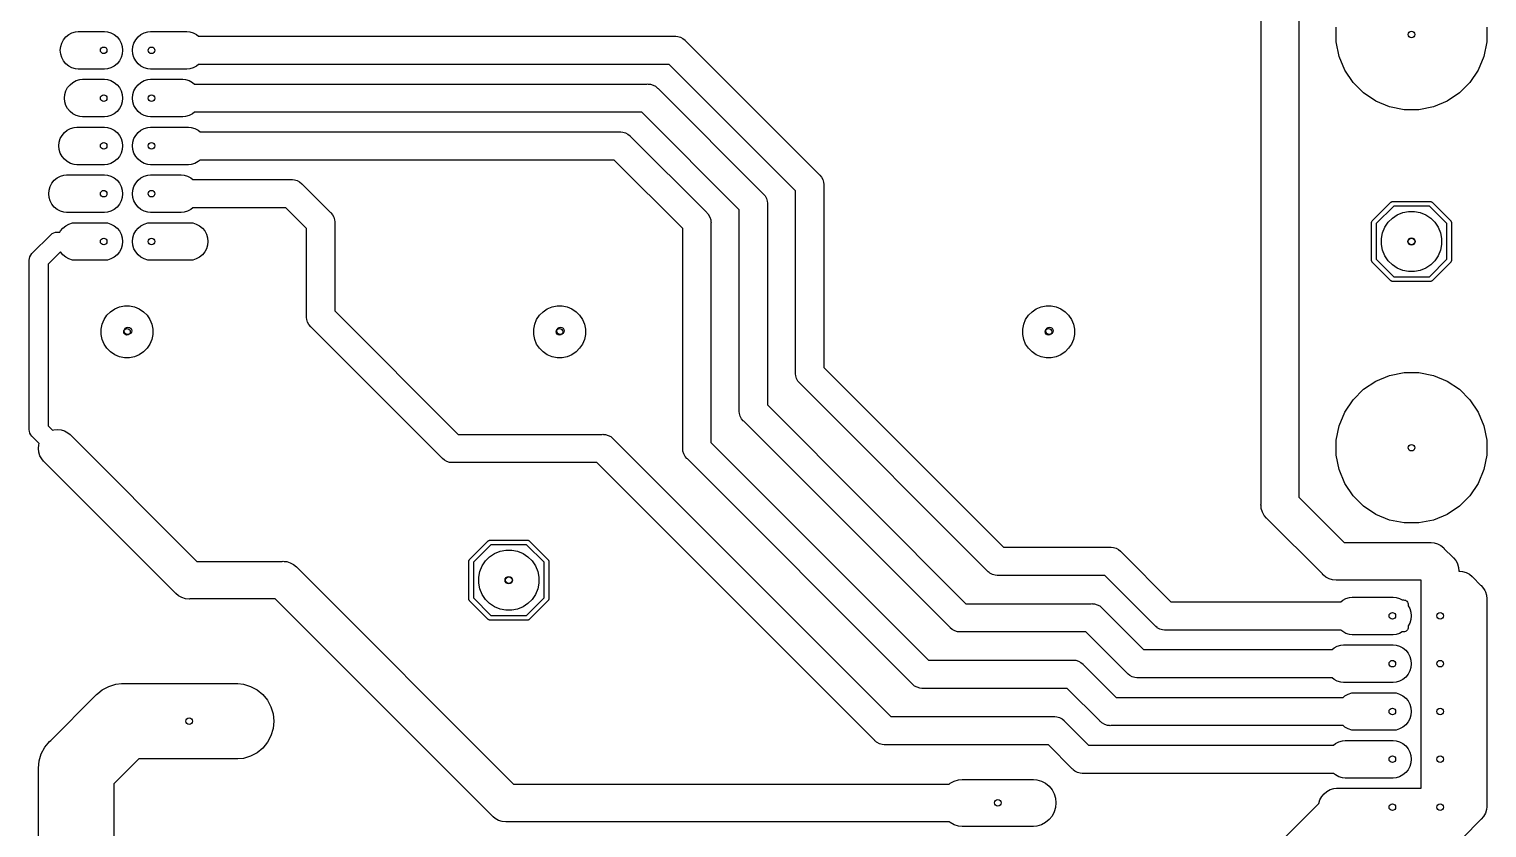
# Model space of a CAD drawing. Extents: x 49 to 127, y -191 to -26.
# Drawn here: x 49.5 to 127, y -149.2 to -106.7 of the extents above; entities that cross this region are included whole.
import ezdxf

# ---------------------------------------------------------------- set-up
doc = ezdxf.new("R2010")
doc.units = 0
doc.layers.add('BLACK', color=7, linetype='CONTINUOUS')

msp = doc.modelspace()

# ---------------------------------------------------------------- linework, layer by layer
at = {"layer": 'BLACK', "linetype": 'CONTINUOUS'}
for p, q in [((115, -131.951), (115, -102.049)), ((117, -102.414), (117, -131.586)), ((51.6017, -107.005), (51.7755, -106.912)), ((51.7755, -106.912), (51.964, -106.854)), ((51.964, -106.854), (52.1109, -106.84)), ((52.1109, -106.84), (53.5091, -106.84)), ((53.5091, -106.84), (53.656, -106.854)), ((53.656, -106.854), (53.8445, -106.912)), ((53.8445, -106.912), (54.0183, -107.005)), ((55.4417, -107.005), (55.6155, -106.912)), ((55.6155, -106.912), (55.804, -106.854)), ((55.804, -106.854), (55.9509, -106.84)), ((55.9509, -106.84), (57.8891, -106.84)), ((57.8891, -106.84), (58.036, -106.854)), ((58.036, -106.854), (58.2245, -106.912)), ((58.2245, -106.912), (58.3983, -107.005)), ((119, -107.394), (119, -106.606)), ((127, -106.606), (127, -107.394)), ((51.1552, -107.84), (51.1745, -107.644)), ((51.1745, -107.644), (51.2317, -107.455)), ((51.2317, -107.455), (51.3245, -107.282)), ((51.3245, -107.282), (51.4495, -107.129)), ((51.4495, -107.129), (51.6017, -107.005)), ((54.0183, -107.005), (54.1705, -107.129)), ((54.1705, -107.129), (54.2955, -107.282)), ((54.2955, -107.282), (54.3883, -107.455)), ((54.3883, -107.455), (54.4455, -107.644)), ((54.4455, -107.644), (54.4648, -107.84)), ((54.9952, -107.84), (55.0145, -107.644)), ((55.0145, -107.644), (55.0717, -107.455)), ((55.0717, -107.455), (55.1645, -107.282)), ((55.1645, -107.282), (55.2895, -107.129)), ((55.2895, -107.129), (55.4417, -107.005)), ((58.3983, -107.005), (58.5024, -107.09)), ((58.5024, -107.09), (83.8032, -107.09)), ((83.8032, -107.09), (83.84, -107.086)), ((83.84, -107.086), (83.8768, -107.09)), ((83.8768, -107.09), (83.8768, -107.09)), ((83.8768, -107.09), (83.987, -107.101)), ((83.987, -107.101), (84.1284, -107.144)), ((84.1284, -107.144), (84.2587, -107.213)), ((84.2587, -107.213), (84.3729, -107.307)), ((84.3729, -107.307), (84.3964, -107.336)), ((84.3964, -107.336), (91.5043, -114.444)), ((119.154, -108.167), (119, -107.394)), ((127, -107.394), (126.846, -108.167)), ((51.1745, -108.036), (51.1552, -107.84)), ((51.2317, -108.225), (51.1745, -108.036)), ((51.3245, -108.398), (51.2317, -108.225)), ((51.4495, -108.551), (51.3245, -108.398)), ((54.2955, -108.398), (54.1705, -108.551)), ((54.3883, -108.225), (54.2955, -108.398)), ((54.4455, -108.036), (54.3883, -108.225)), ((54.4648, -107.84), (54.4455, -108.036)), ((55.0145, -108.036), (54.9952, -107.84)), ((55.0717, -108.225), (55.0145, -108.036)), ((55.1645, -108.398), (55.0717, -108.225)), ((55.2895, -108.551), (55.1645, -108.398)), ((119.455, -108.895), (119.154, -108.167)), ((126.846, -108.167), (126.545, -108.895)), ((51.6017, -108.675), (51.4495, -108.551)), ((51.7755, -108.768), (51.6017, -108.675)), ((51.964, -108.826), (51.7755, -108.768)), ((52.1109, -108.84), (51.964, -108.826)), ((53.5091, -108.84), (52.1109, -108.84)), ((53.656, -108.826), (53.5091, -108.84)), ((53.8445, -108.768), (53.656, -108.826)), ((54.0183, -108.675), (53.8445, -108.768)), ((54.1705, -108.551), (54.0183, -108.675)), ((55.4417, -108.675), (55.2895, -108.551)), ((55.6155, -108.768), (55.4417, -108.675)), ((55.804, -108.826), (55.6155, -108.768)), ((55.9509, -108.84), (55.804, -108.826)), ((57.8891, -108.84), (55.9509, -108.84)), ((58.036, -108.826), (57.8891, -108.84)), ((58.2245, -108.768), (58.036, -108.826)), ((58.3983, -108.675), (58.2245, -108.768)), ((58.5024, -108.59), (58.3983, -108.675)), ((83.5293, -108.59), (58.5024, -108.59)), ((90.25, -115.311), (83.5293, -108.59)), ((119.893, -109.55), (119.455, -108.895)), ((126.545, -108.895), (126.107, -109.55)), ((51.3945, -110.184), (51.4517, -109.995)), ((51.4517, -109.995), (51.5445, -109.822)), ((51.5445, -109.822), (51.6695, -109.669)), ((51.6695, -109.669), (51.8217, -109.545)), ((51.8217, -109.545), (51.9955, -109.452)), ((51.9955, -109.452), (52.184, -109.394)), ((52.184, -109.394), (52.3309, -109.38)), ((52.3309, -109.38), (53.5091, -109.38)), ((53.5091, -109.38), (53.656, -109.394)), ((53.656, -109.394), (53.8445, -109.452)), ((53.8445, -109.452), (54.0183, -109.545)), ((54.0183, -109.545), (54.1705, -109.669)), ((54.1705, -109.669), (54.2955, -109.822)), ((54.2955, -109.822), (54.3883, -109.995)), ((54.3883, -109.995), (54.4455, -110.184)), ((55.0145, -110.184), (55.0717, -109.995)), ((55.0717, -109.995), (55.1645, -109.822)), ((55.1645, -109.822), (55.2895, -109.669)), ((55.2895, -109.669), (55.4417, -109.545)), ((55.4417, -109.545), (55.6155, -109.452)), ((55.6155, -109.452), (55.804, -109.394)), ((55.804, -109.394), (55.9509, -109.38)), ((55.9509, -109.38), (57.6691, -109.38)), ((57.6691, -109.38), (57.816, -109.394)), ((57.816, -109.394), (58.0045, -109.452)), ((58.0045, -109.452), (58.1783, -109.545)), ((58.1783, -109.545), (58.2824, -109.63)), ((58.2824, -109.63), (82.3432, -109.63)), ((82.3432, -109.63), (82.38, -109.626)), ((82.38, -109.626), (82.4168, -109.63)), ((82.4168, -109.63), (82.4168, -109.63)), ((82.4168, -109.63), (82.527, -109.641)), ((82.527, -109.641), (82.6684, -109.684)), ((82.6684, -109.684), (82.7987, -109.753)), ((82.7987, -109.753), (82.9129, -109.847)), ((82.9129, -109.847), (82.9364, -109.876)), ((82.9364, -109.876), (88.5043, -115.444)), ((120.45, -110.107), (119.893, -109.55)), ((126.107, -109.55), (125.55, -110.107)), ((51.3752, -110.38), (51.3945, -110.184)), ((51.3945, -110.576), (51.3752, -110.38)), ((51.4517, -110.765), (51.3945, -110.576)), ((51.5445, -110.938), (51.4517, -110.765)), ((54.3883, -110.765), (54.2955, -110.938)), ((54.4455, -110.576), (54.3883, -110.765)), ((54.4455, -110.184), (54.4648, -110.38)), ((54.4648, -110.38), (54.4455, -110.576)), ((54.9952, -110.38), (55.0145, -110.184)), ((55.0145, -110.576), (54.9952, -110.38)), ((55.0717, -110.765), (55.0145, -110.576)), ((55.1645, -110.938), (55.0717, -110.765)), ((121.105, -110.545), (120.45, -110.107)), ((121.833, -110.846), (121.105, -110.545)), ((124.895, -110.545), (124.167, -110.846)), ((125.55, -110.107), (124.895, -110.545)), ((51.6695, -111.091), (51.5445, -110.938)), ((51.8217, -111.215), (51.6695, -111.091)), ((51.9955, -111.308), (51.8217, -111.215)), ((52.184, -111.366), (51.9955, -111.308)), ((52.3309, -111.38), (52.184, -111.366)), ((53.5091, -111.38), (52.3309, -111.38)), ((53.656, -111.366), (53.5091, -111.38)), ((53.8445, -111.308), (53.656, -111.366)), ((54.0183, -111.215), (53.8445, -111.308)), ((54.1705, -111.091), (54.0183, -111.215)), ((54.2955, -110.938), (54.1705, -111.091)), ((55.2895, -111.091), (55.1645, -110.938)), ((55.4417, -111.215), (55.2895, -111.091)), ((55.6155, -111.308), (55.4417, -111.215)), ((55.804, -111.366), (55.6155, -111.308)), ((55.9509, -111.38), (55.804, -111.366)), ((57.6691, -111.38), (55.9509, -111.38)), ((57.816, -111.366), (57.6691, -111.38)), ((58.0045, -111.308), (57.816, -111.366)), ((58.1783, -111.215), (58.0045, -111.308)), ((58.2824, -111.13), (58.1783, -111.215)), ((82.0693, -111.13), (58.2824, -111.13)), ((87.25, -116.311), (82.0693, -111.13)), ((122.606, -111), (121.833, -110.846)), ((123.394, -111), (122.606, -111)), ((124.167, -110.846), (123.394, -111)), ((51.1517, -112.535), (51.2445, -112.362)), ((51.2445, -112.362), (51.3695, -112.209)), ((51.3695, -112.209), (51.5217, -112.085)), ((51.5217, -112.085), (51.6955, -111.992)), ((51.6955, -111.992), (51.884, -111.934)), ((51.884, -111.934), (52.0309, -111.92)), ((52.0309, -111.92), (53.5091, -111.92)), ((53.5091, -111.92), (53.656, -111.934)), ((53.656, -111.934), (53.8445, -111.992)), ((53.8445, -111.992), (54.0183, -112.085)), ((54.0183, -112.085), (54.1705, -112.209)), ((54.1705, -112.209), (54.2955, -112.362)), ((54.2955, -112.362), (54.3883, -112.535)), ((55.0717, -112.535), (55.1645, -112.362)), ((55.1645, -112.362), (55.2895, -112.209)), ((55.2895, -112.209), (55.4417, -112.085)), ((55.4417, -112.085), (55.6155, -111.992)), ((55.6155, -111.992), (55.804, -111.934)), ((55.804, -111.934), (55.9509, -111.92)), ((55.9509, -111.92), (57.9691, -111.92)), ((57.9691, -111.92), (58.116, -111.934)), ((58.116, -111.934), (58.3045, -111.992)), ((58.3045, -111.992), (58.4783, -112.085)), ((58.4783, -112.085), (58.5824, -112.17)), ((58.5824, -112.17), (80.8832, -112.17)), ((80.8832, -112.17), (80.92, -112.166)), ((80.92, -112.166), (80.9568, -112.17)), ((80.9568, -112.17), (80.9568, -112.17)), ((80.9568, -112.17), (81.067, -112.181)), ((81.067, -112.181), (81.2084, -112.224)), ((81.2084, -112.224), (81.3387, -112.293)), ((81.3387, -112.293), (81.4529, -112.387)), ((51.0752, -112.92), (51.0945, -112.724)), ((51.0945, -113.116), (51.0752, -112.92)), ((51.0945, -112.724), (51.1517, -112.535)), ((51.1517, -113.305), (51.0945, -113.116)), ((54.3883, -112.535), (54.4455, -112.724)), ((54.4455, -113.116), (54.3883, -113.305)), ((54.4455, -112.724), (54.4648, -112.92)), ((54.4648, -112.92), (54.4455, -113.116)), ((54.9952, -112.92), (55.0145, -112.724)), ((55.0145, -113.116), (54.9952, -112.92)), ((55.0145, -112.724), (55.0717, -112.535)), ((55.0717, -113.305), (55.0145, -113.116)), ((81.4529, -112.387), (81.4764, -112.416)), ((81.4764, -112.416), (85.5043, -116.444)), ((51.2445, -113.478), (51.1517, -113.305)), ((51.3695, -113.631), (51.2445, -113.478)), ((51.5217, -113.755), (51.3695, -113.631)), ((51.6955, -113.848), (51.5217, -113.755)), ((51.884, -113.906), (51.6955, -113.848)), ((52.0309, -113.92), (51.884, -113.906)), ((53.5091, -113.92), (52.0309, -113.92)), ((53.656, -113.906), (53.5091, -113.92)), ((53.8445, -113.848), (53.656, -113.906)), ((54.0183, -113.755), (53.8445, -113.848)), ((54.1705, -113.631), (54.0183, -113.755)), ((54.2955, -113.478), (54.1705, -113.631)), ((54.3883, -113.305), (54.2955, -113.478)), ((55.1645, -113.478), (55.0717, -113.305)), ((55.2895, -113.631), (55.1645, -113.478)), ((55.4417, -113.755), (55.2895, -113.631)), ((55.6155, -113.848), (55.4417, -113.755)), ((55.804, -113.906), (55.6155, -113.848)), ((55.9509, -113.92), (55.804, -113.906)), ((57.9691, -113.92), (55.9509, -113.92)), ((58.116, -113.906), (57.9691, -113.92)), ((58.3045, -113.848), (58.116, -113.906)), ((58.4783, -113.755), (58.3045, -113.848)), ((58.5824, -113.67), (58.4783, -113.755)), ((80.6093, -113.67), (58.5824, -113.67)), ((84.25, -117.311), (80.6093, -113.67)), ((50.8295, -114.749), (50.9817, -114.625)), ((50.9817, -114.625), (51.1555, -114.532)), ((51.1555, -114.532), (51.344, -114.474)), ((51.344, -114.474), (51.4909, -114.46)), ((51.4909, -114.46), (53.5091, -114.46)), ((53.5091, -114.46), (53.656, -114.474)), ((53.656, -114.474), (53.8445, -114.532)), ((53.8445, -114.532), (54.0183, -114.625)), ((54.0183, -114.625), (54.1705, -114.749)), ((55.2895, -114.749), (55.4417, -114.625)), ((55.4417, -114.625), (55.6155, -114.532)), ((55.6155, -114.532), (55.804, -114.474)), ((55.804, -114.474), (55.9509, -114.46)), ((55.9509, -114.46), (57.5891, -114.46)), ((57.5891, -114.46), (57.736, -114.474)), ((57.736, -114.474), (57.9245, -114.532)), ((57.9245, -114.532), (58.0983, -114.625)), ((58.0983, -114.625), (58.2024, -114.71)), ((58.2024, -114.71), (63.4232, -114.71)), ((63.4232, -114.71), (63.46, -114.706)), ((63.46, -114.706), (63.4968, -114.71)), ((63.4968, -114.71), (63.4968, -114.71)), ((63.4968, -114.71), (63.607, -114.721)), ((91.5043, -114.444), (91.5329, -114.467)), ((91.5329, -114.467), (91.6266, -114.581)), ((91.6266, -114.581), (91.6963, -114.712)), ((50.5352, -115.46), (50.5545, -115.264)), ((50.5545, -115.656), (50.5352, -115.46)), ((50.5545, -115.264), (50.6117, -115.075)), ((50.6117, -115.075), (50.7045, -114.902)), ((50.7045, -114.902), (50.8295, -114.749)), ((54.1705, -114.749), (54.2955, -114.902)), ((54.2955, -114.902), (54.3883, -115.075)), ((54.3883, -115.075), (54.4455, -115.264)), ((54.4455, -115.264), (54.4648, -115.46)), ((54.4648, -115.46), (54.4455, -115.656)), ((54.9952, -115.46), (55.0145, -115.264)), ((55.0145, -115.656), (54.9952, -115.46)), ((55.0145, -115.264), (55.0717, -115.075)), ((55.0717, -115.075), (55.1645, -114.902)), ((55.1645, -114.902), (55.2895, -114.749)), ((63.607, -114.721), (63.7484, -114.764)), ((63.7484, -114.764), (63.8787, -114.833)), ((63.8787, -114.833), (63.9929, -114.927)), ((63.9929, -114.927), (64.0164, -114.956)), ((64.0164, -114.956), (65.5043, -116.444)), ((88.5043, -115.444), (88.5329, -115.467)), ((88.5329, -115.467), (88.6266, -115.581)), ((90.25, -124.963), (90.25, -115.311)), ((91.6963, -114.712), (91.7391, -114.853)), ((91.7391, -114.853), (91.75, -114.963)), ((91.75, -114.963), (91.75, -114.963)), ((91.75, -114.963), (91.7536, -115)), ((91.7536, -115), (91.75, -115.037)), ((91.75, -115.037), (91.75, -124.689)), ((50.6117, -115.845), (50.5545, -115.656)), ((50.7045, -116.018), (50.6117, -115.845)), ((50.8295, -116.171), (50.7045, -116.018)), ((50.9817, -116.295), (50.8295, -116.171)), ((54.1705, -116.171), (54.0183, -116.295)), ((54.2955, -116.018), (54.1705, -116.171)), ((54.3883, -115.845), (54.2955, -116.018)), ((54.4455, -115.656), (54.3883, -115.845)), ((55.0717, -115.845), (55.0145, -115.656)), ((55.1645, -116.018), (55.0717, -115.845)), ((55.2895, -116.171), (55.1645, -116.018)), ((55.4417, -116.295), (55.2895, -116.171)), ((58.2024, -116.21), (58.0983, -116.295)), ((63.1493, -116.21), (58.2024, -116.21)), ((64.25, -117.311), (63.1493, -116.21)), ((88.6266, -115.581), (88.6963, -115.712)), ((88.6963, -115.712), (88.7391, -115.853)), ((88.7391, -115.853), (88.75, -115.963)), ((88.75, -115.963), (88.75, -115.963)), ((88.75, -115.963), (88.7536, -116)), ((88.7536, -116), (88.75, -116.037)), ((88.75, -116.037), (88.75, -126.689)), ((120.916, -116.907), (121.907, -115.916)), ((122.052, -116.125), (121.125, -117.052)), ((121.907, -115.916), (121.911, -115.911)), ((121.911, -115.911), (121.916, -115.907)), ((121.916, -115.907), (121.93, -115.896)), ((121.916, -115.907), (121.916, -115.907)), ((121.93, -115.896), (121.952, -115.884)), ((121.952, -115.884), (121.975, -115.877)), ((121.975, -115.877), (121.994, -115.875)), ((121.994, -115.875), (122, -115.874)), ((121.994, -115.875), (121.994, -115.875)), ((122, -115.874), (122.006, -115.875)), ((122.006, -115.875), (123.994, -115.875)), ((123.948, -116.125), (122.052, -116.125)), ((124.875, -117.052), (123.948, -116.125)), ((123.994, -115.875), (124, -115.874)), ((124, -115.874), (124.006, -115.875)), ((124.006, -115.875), (124.006, -115.875)), ((124.006, -115.875), (124.025, -115.877)), ((124.025, -115.877), (124.048, -115.884)), ((124.048, -115.884), (124.07, -115.896)), ((124.07, -115.896), (124.089, -115.911)), ((124.089, -115.911), (124.093, -115.916)), ((124.093, -115.916), (125.084, -116.907)), ((51.1555, -116.388), (50.9817, -116.295)), ((51.344, -116.446), (51.1555, -116.388)), ((51.4909, -116.46), (51.344, -116.446)), ((53.5091, -116.46), (51.4909, -116.46)), ((51.6155, -117.072), (51.804, -117.014)), ((51.804, -117.014), (51.9509, -117)), ((51.9509, -117), (53.5091, -117)), ((53.656, -116.446), (53.5091, -116.46)), ((53.5091, -117), (53.656, -117.014)), ((53.8445, -116.388), (53.656, -116.446)), ((53.656, -117.014), (53.8445, -117.072)), ((54.0183, -116.295), (53.8445, -116.388)), ((55.6155, -116.388), (55.4417, -116.295)), ((55.804, -116.446), (55.6155, -116.388)), ((55.6155, -117.072), (55.804, -117.014)), ((55.9509, -116.46), (55.804, -116.446)), ((55.804, -117.014), (55.9509, -117)), ((57.5891, -116.46), (55.9509, -116.46)), ((55.9509, -117), (58.0491, -117)), ((57.736, -116.446), (57.5891, -116.46)), ((57.9245, -116.388), (57.736, -116.446)), ((58.0983, -116.295), (57.9245, -116.388)), ((58.0491, -117), (58.196, -117.014)), ((58.196, -117.014), (58.3845, -117.072)), ((65.5043, -116.444), (65.5329, -116.467)), ((65.5329, -116.467), (65.5564, -116.496)), ((65.5564, -116.496), (65.5564, -116.496)), ((65.5564, -116.496), (65.6266, -116.581)), ((65.6266, -116.581), (65.6266, -116.581)), ((65.6266, -116.581), (65.6963, -116.712)), ((65.6963, -116.712), (65.7391, -116.853)), ((65.7391, -116.853), (65.75, -116.963)), ((65.75, -116.963), (65.75, -116.963)), ((65.75, -116.963), (65.7536, -117)), ((65.7536, -117), (65.75, -117.037)), ((85.5043, -116.444), (85.5329, -116.467)), ((85.5329, -116.467), (85.5564, -116.496)), ((85.5564, -116.496), (85.5564, -116.496)), ((85.5564, -116.496), (85.6173, -116.57)), ((85.6173, -116.57), (85.6266, -116.581)), ((85.6266, -116.581), (85.6963, -116.712)), ((85.6963, -116.712), (85.7391, -116.853)), ((85.7391, -116.853), (85.75, -116.963)), ((85.75, -116.963), (85.75, -116.963)), ((85.75, -116.963), (85.7536, -117)), ((85.7536, -117), (85.75, -117.037)), ((87.25, -126.963), (87.25, -116.311)), ((120.874, -117), (120.875, -116.994)), ((120.875, -117.006), (120.874, -117)), ((120.875, -116.994), (120.877, -116.975)), ((120.875, -116.994), (120.875, -116.994)), ((120.875, -118.994), (120.875, -117.006)), ((120.877, -116.975), (120.884, -116.952)), ((120.884, -116.952), (120.896, -116.93)), ((120.896, -116.93), (120.911, -116.911)), ((120.911, -116.911), (120.916, -116.907)), ((121.582, -117.242), (121.757, -116.98)), ((121.757, -116.98), (121.98, -116.757)), ((121.98, -116.757), (122.242, -116.582)), ((122.242, -116.582), (122.533, -116.461)), ((122.533, -116.461), (122.842, -116.4)), ((122.842, -116.4), (123.158, -116.4)), ((123.158, -116.4), (123.467, -116.461)), ((123.467, -116.461), (123.758, -116.582)), ((123.758, -116.582), (124.02, -116.757)), ((124.02, -116.757), (124.243, -116.98)), ((124.243, -116.98), (124.418, -117.242)), ((125.084, -116.907), (125.089, -116.911)), ((125.089, -116.911), (125.093, -116.916)), ((125.093, -116.916), (125.093, -116.916)), ((125.093, -116.916), (125.104, -116.93)), ((125.104, -116.93), (125.116, -116.952)), ((125.116, -116.952), (125.123, -116.975)), ((125.123, -116.975), (125.125, -116.994)), ((125.125, -116.994), (125.125, -116.994)), ((125.125, -116.994), (125.126, -117)), ((125.126, -117), (125.125, -117.006)), ((125.125, -117.006), (125.125, -118.994)), ((49.6638, -118.629), (50.6291, -117.664)), ((50.6291, -117.664), (50.6447, -117.645)), ((50.6447, -117.645), (50.7209, -117.582)), ((50.7209, -117.582), (50.8077, -117.536)), ((50.8077, -117.536), (50.902, -117.507)), ((50.902, -117.507), (50.9754, -117.5)), ((50.9754, -117.5), (51, -117.498)), ((51, -117.498), (51.0246, -117.5)), ((51.0246, -117.5), (51.1334, -117.5)), ((51.1334, -117.5), (51.1645, -117.442)), ((51.1645, -117.442), (51.2895, -117.289)), ((51.2895, -117.289), (51.4417, -117.165)), ((51.4417, -117.165), (51.6155, -117.072)), ((53.8445, -117.072), (54.0183, -117.165)), ((54.0183, -117.165), (54.1705, -117.289)), ((54.1705, -117.289), (54.2955, -117.442)), ((54.2955, -117.442), (54.3883, -117.615)), ((54.3883, -117.615), (54.4455, -117.804)), ((54.4455, -117.804), (54.4648, -118)), ((54.9952, -118), (55.0145, -117.804)), ((55.0145, -117.804), (55.0717, -117.615)), ((55.0717, -117.615), (55.1645, -117.442)), ((55.1645, -117.442), (55.2895, -117.289)), ((55.2895, -117.289), (55.4417, -117.165)), ((55.4417, -117.165), (55.6155, -117.072)), ((58.3845, -117.072), (58.5583, -117.165)), ((58.5583, -117.165), (58.7105, -117.289)), ((58.7105, -117.289), (58.8355, -117.442)), ((58.8355, -117.442), (58.9283, -117.615)), ((58.9283, -117.615), (58.9855, -117.804)), ((58.9855, -117.804), (59.0048, -118)), ((64.25, -121.963), (64.25, -117.311)), ((65.75, -117.037), (65.75, -121.689)), ((84.25, -128.963), (84.25, -117.311)), ((85.75, -117.037), (85.75, -128.689)), ((121.125, -117.052), (121.125, -118.948)), ((121.4, -117.842), (121.461, -117.533)), ((121.461, -117.533), (121.582, -117.242)), ((124.418, -117.242), (124.539, -117.533)), ((124.539, -117.533), (124.6, -117.842)), ((124.875, -118.948), (124.875, -117.052)), ((51.1591, -118.548), (50.5, -119.207)), ((51.1645, -118.558), (51.1591, -118.548)), ((51.2895, -118.711), (51.1645, -118.558)), ((54.2955, -118.558), (54.1705, -118.711)), ((54.3883, -118.385), (54.2955, -118.558)), ((54.4455, -118.196), (54.3883, -118.385)), ((54.4648, -118), (54.4455, -118.196)), ((55.0145, -118.196), (54.9952, -118)), ((55.0717, -118.385), (55.0145, -118.196)), ((55.1645, -118.558), (55.0717, -118.385)), ((55.2895, -118.711), (55.1645, -118.558)), ((58.8355, -118.558), (58.7105, -118.711)), ((58.9283, -118.385), (58.8355, -118.558)), ((58.9855, -118.196), (58.9283, -118.385)), ((59.0048, -118), (58.9855, -118.196)), ((121.4, -118.158), (121.4, -117.842)), ((121.461, -118.467), (121.4, -118.158)), ((121.582, -118.758), (121.461, -118.467)), ((124.539, -118.467), (124.418, -118.758)), ((124.6, -118.158), (124.539, -118.467)), ((124.6, -117.842), (124.6, -118.158)), ((49.4976, -119), (49.5072, -118.902)), ((49.5, -119.025), (49.4976, -119)), ((49.5, -127.975), (49.5, -119.025)), ((49.5072, -118.902), (49.5329, -118.817)), ((49.5329, -118.817), (49.5358, -118.808)), ((49.5358, -118.808), (49.5823, -118.721)), ((49.5823, -118.721), (49.6447, -118.645)), ((49.6447, -118.645), (49.6638, -118.629)), ((50.5, -119.207), (50.5, -127.793)), ((51.4417, -118.835), (51.2895, -118.711)), ((51.6155, -118.928), (51.4417, -118.835)), ((51.804, -118.986), (51.6155, -118.928)), ((51.9509, -119), (51.804, -118.986)), ((53.5091, -119), (51.9509, -119)), ((53.656, -118.986), (53.5091, -119)), ((53.8445, -118.928), (53.656, -118.986)), ((54.0183, -118.835), (53.8445, -118.928)), ((54.1705, -118.711), (54.0183, -118.835)), ((55.4417, -118.835), (55.2895, -118.711)), ((55.6155, -118.928), (55.4417, -118.835)), ((55.804, -118.986), (55.6155, -118.928)), ((55.9509, -119), (55.804, -118.986)), ((58.0491, -119), (55.9509, -119)), ((58.196, -118.986), (58.0491, -119)), ((58.3845, -118.928), (58.196, -118.986)), ((58.5583, -118.835), (58.3845, -118.928)), ((58.7105, -118.711), (58.5583, -118.835)), ((120.874, -119), (120.875, -118.994)), ((120.877, -119.025), (120.874, -119)), ((120.884, -119.048), (120.877, -119.025)), ((120.896, -119.07), (120.884, -119.048)), ((120.907, -119.084), (120.896, -119.07)), ((120.911, -119.089), (120.907, -119.084)), ((120.916, -119.093), (120.911, -119.089)), ((121.907, -120.084), (120.916, -119.093)), ((121.125, -118.948), (122.052, -119.875)), ((121.757, -119.02), (121.582, -118.758)), ((121.98, -119.243), (121.757, -119.02)), ((122.242, -119.418), (121.98, -119.243)), ((124.02, -119.243), (123.758, -119.418)), ((123.948, -119.875), (124.875, -118.948)), ((124.243, -119.02), (124.02, -119.243)), ((125.084, -119.093), (124.093, -120.084)), ((124.418, -118.758), (124.243, -119.02)), ((125.089, -119.089), (125.084, -119.093)), ((125.093, -119.084), (125.089, -119.089)), ((125.104, -119.07), (125.093, -119.084)), ((125.093, -119.084), (125.093, -119.084)), ((125.116, -119.048), (125.104, -119.07)), ((125.123, -119.025), (125.116, -119.048)), ((125.125, -119.006), (125.123, -119.025)), ((125.125, -118.994), (125.126, -119)), ((125.126, -119), (125.125, -119.006)), ((125.125, -119.006), (125.125, -119.006)), ((121.911, -120.089), (121.907, -120.084)), ((121.916, -120.093), (121.911, -120.089)), ((121.93, -120.104), (121.916, -120.093)), ((121.916, -120.093), (121.916, -120.093)), ((121.952, -120.116), (121.93, -120.104)), ((121.975, -120.123), (121.952, -120.116)), ((121.994, -120.125), (121.975, -120.123)), ((122, -120.126), (121.994, -120.125)), ((121.994, -120.125), (121.994, -120.125)), ((122.006, -120.125), (122, -120.126)), ((123.994, -120.125), (122.006, -120.125)), ((122.052, -119.875), (123.948, -119.875)), ((122.533, -119.539), (122.242, -119.418)), ((122.842, -119.6), (122.533, -119.539)), ((123.158, -119.6), (122.842, -119.6)), ((123.467, -119.539), (123.158, -119.6)), ((123.758, -119.418), (123.467, -119.539)), ((124, -120.126), (123.994, -120.125)), ((124.006, -120.125), (124, -120.126)), ((124.025, -120.123), (124.006, -120.125)), ((124.006, -120.125), (124.006, -120.125)), ((124.048, -120.116), (124.025, -120.123)), ((124.07, -120.104), (124.048, -120.116)), ((124.089, -120.089), (124.07, -120.104)), ((124.093, -120.084), (124.089, -120.089)), ((53.8235, -121.732), (54.0487, -121.581)), ((54.0487, -121.581), (54.2989, -121.478)), ((54.2989, -121.478), (54.5646, -121.425)), ((54.5646, -121.425), (54.8354, -121.425)), ((54.8354, -121.425), (55.1011, -121.478)), ((55.1011, -121.478), (55.3513, -121.581)), ((55.3513, -121.581), (55.5765, -121.732)), ((76.8235, -121.732), (77.0487, -121.581)), ((77.0487, -121.581), (77.2989, -121.478)), ((77.2989, -121.478), (77.5646, -121.425)), ((77.5646, -121.425), (77.8354, -121.425)), ((77.8354, -121.425), (78.1011, -121.478)), ((78.1011, -121.478), (78.3513, -121.581)), ((78.3513, -121.581), (78.5765, -121.732)), ((102.823, -121.732), (103.049, -121.581)), ((103.049, -121.581), (103.299, -121.478)), ((103.299, -121.478), (103.565, -121.425)), ((103.565, -121.425), (103.835, -121.425)), ((103.835, -121.425), (104.101, -121.478)), ((104.101, -121.478), (104.351, -121.581)), ((104.351, -121.581), (104.577, -121.732)), ((53.325, -122.665), (53.3778, -122.399)), ((53.3778, -122.399), (53.4815, -122.149)), ((53.4815, -122.149), (53.632, -121.923)), ((53.632, -121.923), (53.8235, -121.732)), ((55.5765, -121.732), (55.768, -121.923)), ((55.768, -121.923), (55.9185, -122.149)), ((55.9185, -122.149), (56.0222, -122.399)), ((56.0222, -122.399), (56.075, -122.665)), ((64.2464, -122), (64.25, -121.963)), ((64.25, -122.037), (64.2464, -122)), ((64.2609, -122.147), (64.25, -122.037)), ((64.25, -122.037), (64.25, -122.037)), ((64.3037, -122.288), (64.2609, -122.147)), ((64.3734, -122.419), (64.3037, -122.288)), ((64.4671, -122.533), (64.3734, -122.419)), ((65.75, -121.689), (72.3107, -128.25)), ((76.325, -122.665), (76.3778, -122.399)), ((76.3778, -122.399), (76.4815, -122.149)), ((76.4815, -122.149), (76.632, -121.923)), ((76.632, -121.923), (76.8235, -121.732)), ((78.5765, -121.732), (78.768, -121.923)), ((78.768, -121.923), (78.9185, -122.149)), ((78.9185, -122.149), (79.0222, -122.399)), ((79.0222, -122.399), (79.075, -122.665)), ((102.325, -122.665), (102.378, -122.399)), ((102.378, -122.399), (102.481, -122.149)), ((102.481, -122.149), (102.632, -121.923)), ((102.632, -121.923), (102.823, -121.732)), ((104.577, -121.732), (104.768, -121.923)), ((104.768, -121.923), (104.919, -122.149)), ((104.919, -122.149), (105.022, -122.399)), ((105.022, -122.399), (105.075, -122.665)), ((53.325, -122.935), (53.325, -122.665)), ((53.3778, -123.201), (53.325, -122.935)), ((53.4815, -123.451), (53.3778, -123.201)), ((56.0222, -123.201), (55.9185, -123.451)), ((56.075, -122.935), (56.0222, -123.201)), ((56.075, -122.665), (56.075, -122.935)), ((64.4957, -122.556), (64.4671, -122.533)), ((71.4436, -129.504), (64.4957, -122.556)), ((76.325, -122.935), (76.325, -122.665)), ((76.3778, -123.201), (76.325, -122.935)), ((76.4815, -123.451), (76.3778, -123.201)), ((79.0222, -123.201), (78.9185, -123.451)), ((79.075, -122.935), (79.0222, -123.201)), ((79.075, -122.665), (79.075, -122.935)), ((102.325, -122.935), (102.325, -122.665)), ((102.378, -123.201), (102.325, -122.935)), ((102.481, -123.451), (102.378, -123.201)), ((105.022, -123.201), (104.919, -123.451)), ((105.075, -122.935), (105.022, -123.201)), ((105.075, -122.665), (105.075, -122.935)), ((53.632, -123.677), (53.4815, -123.451)), ((53.8235, -123.868), (53.632, -123.677)), ((54.0487, -124.019), (53.8235, -123.868)), ((55.5765, -123.868), (55.3513, -124.019)), ((55.768, -123.677), (55.5765, -123.868)), ((55.9185, -123.451), (55.768, -123.677)), ((76.632, -123.677), (76.4815, -123.451)), ((76.8235, -123.868), (76.632, -123.677)), ((77.0487, -124.019), (76.8235, -123.868)), ((78.5765, -123.868), (78.3513, -124.019)), ((78.768, -123.677), (78.5765, -123.868)), ((78.9185, -123.451), (78.768, -123.677)), ((102.632, -123.677), (102.481, -123.451)), ((102.823, -123.868), (102.632, -123.677)), ((103.049, -124.019), (102.823, -123.868)), ((104.577, -123.868), (104.351, -124.019)), ((104.768, -123.677), (104.577, -123.868)), ((104.919, -123.451), (104.768, -123.677)), ((54.2989, -124.122), (54.0487, -124.019)), ((54.5646, -124.175), (54.2989, -124.122)), ((54.8354, -124.175), (54.5646, -124.175)), ((55.1011, -124.122), (54.8354, -124.175)), ((55.3513, -124.019), (55.1011, -124.122)), ((77.2989, -124.122), (77.0487, -124.019)), ((77.5646, -124.175), (77.2989, -124.122)), ((77.8354, -124.175), (77.5646, -124.175)), ((78.1011, -124.122), (77.8354, -124.175)), ((78.3513, -124.019), (78.1011, -124.122)), ((91.75, -124.689), (101.311, -134.25)), ((103.299, -124.122), (103.049, -124.019)), ((103.565, -124.175), (103.299, -124.122)), ((103.835, -124.175), (103.565, -124.175)), ((104.101, -124.122), (103.835, -124.175)), ((104.351, -124.019), (104.101, -124.122)), ((90.2464, -125), (90.25, -124.963)), ((90.25, -125.037), (90.2464, -125)), ((90.2609, -125.147), (90.25, -125.037)), ((90.25, -125.037), (90.25, -125.037)), ((90.3037, -125.288), (90.2609, -125.147)), ((90.3734, -125.419), (90.3037, -125.288)), ((90.4671, -125.533), (90.3734, -125.419)), ((90.4957, -125.556), (90.4671, -125.533)), ((100.444, -135.504), (90.4957, -125.556)), ((120.45, -125.853), (121.105, -125.415)), ((121.105, -125.415), (121.833, -125.114)), ((121.833, -125.114), (122.606, -124.96)), ((122.606, -124.96), (123.394, -124.96)), ((123.394, -124.96), (124.167, -125.114)), ((124.167, -125.114), (124.895, -125.415)), ((124.895, -125.415), (125.55, -125.853)), ((119.893, -126.41), (120.45, -125.853)), ((125.55, -125.853), (126.107, -126.41)), ((87.2464, -127), (87.25, -126.963)), ((87.25, -127.037), (87.2464, -127)), ((87.2609, -127.147), (87.25, -127.037)), ((87.25, -127.037), (87.25, -127.037)), ((88.75, -126.689), (99.3107, -137.25)), ((119.154, -127.793), (119.455, -127.065)), ((119.455, -127.065), (119.893, -126.41)), ((126.107, -126.41), (126.545, -127.065)), ((126.545, -127.065), (126.846, -127.793)), ((50.5, -127.793), (50.7408, -128.034)), ((87.3037, -127.288), (87.2609, -127.147)), ((87.3734, -127.419), (87.3037, -127.288)), ((87.4671, -127.533), (87.3734, -127.419)), ((87.4957, -127.556), (87.4671, -127.533)), ((98.4436, -138.504), (87.4957, -127.556)), ((119, -128.566), (119.154, -127.793)), ((126.846, -127.793), (127, -128.566)), ((49.4976, -128), (49.5, -127.975)), ((49.5072, -128.098), (49.4976, -128)), ((49.5274, -128.165), (49.5072, -128.098)), ((49.5358, -128.192), (49.5274, -128.165)), ((49.5823, -128.279), (49.5358, -128.192)), ((49.6447, -128.355), (49.5823, -128.279)), ((49.6638, -128.371), (49.6447, -128.355)), ((50.0336, -128.741), (49.6638, -128.371)), ((50.7408, -128.034), (50.804, -128.014)), ((50.804, -128.014), (51, -127.995)), ((51, -127.995), (51.196, -128.014)), ((51.196, -128.014), (51.3845, -128.072)), ((51.3845, -128.072), (51.5583, -128.165)), ((51.5583, -128.165), (51.6724, -128.258)), ((51.6724, -128.258), (58.4142, -135)), ((72.3107, -128.25), (79.9632, -128.25)), ((79.9632, -128.25), (80, -128.246)), ((80, -128.246), (80.0368, -128.25)), ((80.0368, -128.25), (80.0368, -128.25)), ((80.0368, -128.25), (80.147, -128.261)), ((80.147, -128.261), (80.2884, -128.304)), ((80.2884, -128.304), (80.4187, -128.373)), ((80.4187, -128.373), (80.5329, -128.467)), ((80.5329, -128.467), (80.5564, -128.496)), ((80.5564, -128.496), (95.3107, -143.25)), ((119, -129.354), (119, -128.566)), ((127, -128.566), (127, -129.354)), ((49.9952, -129), (50.0145, -128.804)), ((50.0145, -129.196), (49.9952, -129)), ((50.0145, -128.804), (50.0336, -128.741)), ((50.0717, -129.385), (50.0145, -129.196)), ((50.1645, -129.558), (50.0717, -129.385)), ((84.2464, -129), (84.25, -128.963)), ((84.25, -129.037), (84.2464, -129)), ((84.2609, -129.147), (84.25, -129.037)), ((84.25, -129.037), (84.25, -129.037)), ((84.3037, -129.288), (84.2609, -129.147)), ((84.3734, -129.419), (84.3037, -129.288)), ((84.4671, -129.533), (84.3734, -129.419)), ((85.75, -128.689), (97.3107, -140.25)), ((119.154, -130.127), (119, -129.354)), ((127, -129.354), (126.846, -130.127)), ((50.2582, -129.672), (50.1645, -129.558)), ((57.2582, -136.672), (50.2582, -129.672)), ((71.4671, -129.533), (71.4436, -129.504)), ((71.5813, -129.627), (71.4671, -129.533)), ((71.7116, -129.696), (71.5813, -129.627)), ((71.853, -129.739), (71.7116, -129.696)), ((71.9632, -129.75), (71.853, -129.739)), ((72, -129.754), (71.9632, -129.75)), ((71.9632, -129.75), (71.9632, -129.75)), ((72.0368, -129.75), (72, -129.754)), ((79.6893, -129.75), (72.0368, -129.75)), ((94.4436, -144.504), (79.6893, -129.75)), ((84.4957, -129.556), (84.4671, -129.533)), ((96.4436, -141.504), (84.4957, -129.556)), ((119.455, -130.855), (119.154, -130.127)), ((126.846, -130.127), (126.545, -130.855)), ((119.893, -131.51), (119.455, -130.855)), ((126.545, -130.855), (126.107, -131.51)), ((117, -131.586), (119.414, -134)), ((120.45, -132.067), (119.893, -131.51)), ((126.107, -131.51), (125.55, -132.067)), ((114.995, -132), (115, -131.951)), ((115, -132.049), (114.995, -132)), ((115.014, -132.196), (115, -132.049)), ((115.072, -132.385), (115.014, -132.196)), ((115.165, -132.558), (115.072, -132.385)), ((121.105, -132.505), (120.45, -132.067)), ((121.833, -132.806), (121.105, -132.505)), ((124.895, -132.505), (124.167, -132.806)), ((125.55, -132.067), (124.895, -132.505)), ((115.289, -132.711), (115.165, -132.558)), ((115.328, -132.742), (115.289, -132.711)), ((118.258, -135.672), (115.328, -132.742)), ((122.606, -132.96), (121.833, -132.806)), ((123.394, -132.96), (122.606, -132.96)), ((124.167, -132.806), (123.394, -132.96)), ((72.916, -134.907), (73.9073, -133.916)), ((73.9073, -133.916), (73.9112, -133.911)), ((73.9112, -133.911), (73.9159, -133.907)), ((73.9159, -133.907), (73.9302, -133.896)), ((73.9159, -133.907), (73.9159, -133.907)), ((73.9302, -133.896), (73.9519, -133.884)), ((73.9519, -133.884), (73.9755, -133.877)), ((73.9755, -133.877), (73.9939, -133.875)), ((73.9939, -133.875), (74, -133.874)), ((73.9939, -133.875), (73.9939, -133.875)), ((74, -133.874), (74.0061, -133.875)), ((74.0061, -133.875), (75.9939, -133.875)), ((75.9939, -133.875), (76, -133.874)), ((76, -133.874), (76.0061, -133.875)), ((76.0061, -133.875), (76.0061, -133.875)), ((76.0061, -133.875), (76.0245, -133.877)), ((76.0245, -133.877), (76.0481, -133.884)), ((76.0481, -133.884), (76.0698, -133.896)), ((76.0698, -133.896), (76.0888, -133.911)), ((76.0888, -133.911), (76.0927, -133.916)), ((76.0927, -133.916), (77.0841, -134.907)), ((119.414, -134), (123.951, -134)), ((123.951, -134), (124, -133.995)), ((124, -133.995), (124.049, -134)), ((124.049, -134), (124.196, -134.014)), ((124.196, -134.014), (124.385, -134.072)), ((124.385, -134.072), (124.558, -134.165)), ((74.0518, -134.125), (73.125, -135.052)), ((73.7572, -134.98), (73.9801, -134.757)), ((73.9801, -134.757), (74.2421, -134.582)), ((75.9482, -134.125), (74.0518, -134.125)), ((74.2421, -134.582), (74.5333, -134.461)), ((74.5333, -134.461), (74.8424, -134.4)), ((74.8424, -134.4), (75.1576, -134.4)), ((75.1576, -134.4), (75.4667, -134.461)), ((75.4667, -134.461), (75.7579, -134.582)), ((75.7579, -134.582), (76.0199, -134.757)), ((76.875, -135.052), (75.9482, -134.125)), ((76.0199, -134.757), (76.2428, -134.98)), ((101.311, -134.25), (106.963, -134.25)), ((106.963, -134.25), (107, -134.246)), ((107, -134.246), (107.037, -134.25)), ((107.037, -134.25), (107.037, -134.25)), ((107.037, -134.25), (107.147, -134.261)), ((107.147, -134.261), (107.288, -134.304)), ((107.288, -134.304), (107.419, -134.373)), ((107.419, -134.373), (107.533, -134.467)), ((107.533, -134.467), (107.556, -134.496)), ((107.556, -134.496), (110.211, -137.15)), ((124.558, -134.165), (124.711, -134.289)), ((124.711, -134.289), (124.742, -134.328)), ((124.742, -134.328), (125.192, -134.778)), ((125.192, -134.778), (125.231, -134.809)), ((125.231, -134.809), (125.355, -134.962)), ((58.4142, -135), (62.9509, -135)), ((62.9509, -135), (63, -134.995)), ((63, -134.995), (63.0491, -135)), ((63.0491, -135), (63.196, -135.014)), ((63.196, -135.014), (63.3845, -135.072)), ((63.3845, -135.072), (63.5583, -135.165)), ((63.5583, -135.165), (63.7105, -135.289)), ((63.7105, -135.289), (63.7418, -135.328)), ((63.7418, -135.328), (75.2542, -146.84)), ((72.8744, -135), (72.875, -134.994)), ((72.875, -135.006), (72.8744, -135)), ((72.875, -134.994), (72.8768, -134.975)), ((72.875, -134.994), (72.875, -134.994)), ((72.875, -136.994), (72.875, -135.006)), ((72.8768, -134.975), (72.884, -134.952)), ((72.884, -134.952), (72.8956, -134.93)), ((72.8956, -134.93), (72.9112, -134.911)), ((72.9112, -134.911), (72.916, -134.907)), ((73.125, -135.052), (73.125, -136.948)), ((73.4, -135.842), (73.4615, -135.533)), ((73.4615, -135.533), (73.5821, -135.242)), ((73.5821, -135.242), (73.7572, -134.98)), ((76.2428, -134.98), (76.4179, -135.242)), ((76.4179, -135.242), (76.5385, -135.533)), ((76.5385, -135.533), (76.6, -135.842)), ((76.875, -136.948), (76.875, -135.052)), ((77.0841, -134.907), (77.0888, -134.911)), ((77.0888, -134.911), (77.0927, -134.916)), ((77.0927, -134.916), (77.0927, -134.916)), ((77.0927, -134.916), (77.1044, -134.93)), ((77.1044, -134.93), (77.116, -134.952)), ((77.116, -134.952), (77.1232, -134.975)), ((77.1232, -134.975), (77.125, -134.994)), ((77.125, -134.994), (77.125, -134.994)), ((77.125, -134.994), (77.1256, -135)), ((77.1256, -135), (77.125, -135.006)), ((77.125, -135.006), (77.125, -136.994)), ((100.467, -135.533), (100.444, -135.504)), ((100.496, -135.556), (100.467, -135.533)), ((100.539, -135.592), (100.496, -135.556)), ((100.496, -135.556), (100.496, -135.556)), ((100.581, -135.627), (100.539, -135.592)), ((100.712, -135.696), (100.581, -135.627)), ((125.355, -134.962), (125.438, -135.116)), ((125.438, -135.116), (125.448, -135.135)), ((125.448, -135.135), (125.506, -135.324)), ((125.506, -135.324), (125.524, -135.516)), ((125.524, -135.516), (125.569, -135.52)), ((125.569, -135.52), (125.716, -135.534)), ((125.716, -135.534), (125.905, -135.592)), ((125.905, -135.592), (126.078, -135.685)), ((73.4, -136.158), (73.4, -135.842)), ((73.4615, -136.467), (73.4, -136.158)), ((76.6, -136.158), (76.5385, -136.467)), ((76.6, -135.842), (76.6, -136.158)), ((100.853, -135.739), (100.712, -135.696)), ((100.963, -135.75), (100.853, -135.739)), ((101, -135.754), (100.963, -135.75)), ((100.963, -135.75), (100.963, -135.75)), ((101.037, -135.75), (101, -135.754)), ((106.689, -135.75), (101.037, -135.75)), ((109.344, -138.404), (106.689, -135.75)), ((118.289, -135.711), (118.258, -135.672)), ((118.328, -135.742), (118.289, -135.711)), ((118.442, -135.835), (118.328, -135.742)), ((118.615, -135.928), (118.442, -135.835)), ((118.804, -135.986), (118.615, -135.928)), ((119, -136.005), (118.804, -135.986)), ((119.049, -136), (119, -136.005)), ((123.52, -136), (119.049, -136)), ((123.52, -136.471), (123.52, -136)), ((126.078, -135.685), (126.231, -135.809)), ((126.231, -135.809), (126.262, -135.848)), ((126.262, -135.848), (126.672, -136.258)), ((126.672, -136.258), (126.711, -136.289)), ((126.711, -136.289), (126.835, -136.442)), ((57.2895, -136.711), (57.2582, -136.672)), ((57.4417, -136.835), (57.2895, -136.711)), ((57.6155, -136.928), (57.4417, -136.835)), ((57.804, -136.986), (57.6155, -136.928)), ((58, -137.005), (57.804, -136.986)), ((58.0491, -137), (58, -137.005)), ((62.5858, -137), (58.0491, -137)), ((74.0982, -148.512), (62.5858, -137)), ((72.8744, -137), (72.875, -136.994)), ((72.8768, -137.025), (72.8744, -137)), ((72.884, -137.048), (72.8768, -137.025)), ((72.8956, -137.07), (72.884, -137.048)), ((72.9061, -137.083), (72.8956, -137.07)), ((72.9112, -137.089), (72.9061, -137.083)), ((72.9159, -137.093), (72.9112, -137.089)), ((73.9073, -138.084), (72.9159, -137.093)), ((73.125, -136.948), (74.0518, -137.875)), ((73.5821, -136.758), (73.4615, -136.467)), ((73.7572, -137.02), (73.5821, -136.758)), ((73.9801, -137.243), (73.7572, -137.02)), ((75.9482, -137.875), (76.875, -136.948)), ((76.2428, -137.02), (76.0199, -137.243)), ((77.0841, -137.093), (76.0927, -138.084)), ((76.4179, -136.758), (76.2428, -137.02)), ((76.5385, -136.467), (76.4179, -136.758)), ((77.0888, -137.089), (77.0841, -137.093)), ((77.0927, -137.084), (77.0888, -137.089)), ((77.1044, -137.07), (77.0927, -137.084)), ((77.0927, -137.084), (77.0927, -137.084)), ((77.1135, -137.053), (77.1044, -137.07)), ((77.116, -137.048), (77.1135, -137.053)), ((77.1232, -137.025), (77.116, -137.048)), ((77.125, -137.006), (77.1232, -137.025)), ((77.125, -136.994), (77.1256, -137)), ((77.1256, -137), (77.125, -137.006)), ((77.125, -137.006), (77.125, -137.006)), ((110.211, -137.15), (119.238, -137.15)), ((119.238, -137.15), (119.342, -137.065)), ((119.342, -137.065), (119.515, -136.972)), ((119.515, -136.972), (119.704, -136.914)), ((119.704, -136.914), (119.851, -136.9)), ((119.851, -136.9), (122.029, -136.9)), ((122.029, -136.9), (122.176, -136.914)), ((122.176, -136.914), (122.365, -136.972)), ((122.365, -136.972), (122.511, -137.05)), ((122.511, -137.05), (122.58, -137.05)), ((122.58, -137.05), (122.629, -137.055)), ((122.629, -137.055), (122.676, -137.069)), ((122.676, -137.069), (122.719, -137.092)), ((122.719, -137.092), (122.757, -137.123)), ((122.757, -137.123), (122.788, -137.161)), ((122.788, -137.161), (122.811, -137.204)), ((123.515, -136.52), (123.52, -136.471)), ((123.52, -136.569), (123.515, -136.52)), ((123.52, -147.06), (123.52, -136.569)), ((126.835, -136.442), (126.898, -136.558)), ((126.898, -136.558), (126.928, -136.615)), ((126.928, -136.615), (126.986, -136.804)), ((126.986, -136.804), (127.005, -137)), ((127.005, -137), (127, -137.049)), ((127, -137.049), (127, -147.951)), ((74.2421, -137.418), (73.9801, -137.243)), ((74.0518, -137.875), (75.9482, -137.875)), ((74.5333, -137.539), (74.2421, -137.418)), ((74.8424, -137.6), (74.5333, -137.539)), ((75.1576, -137.6), (74.8424, -137.6)), ((75.4667, -137.539), (75.1576, -137.6)), ((75.7579, -137.418), (75.4667, -137.539)), ((76.0199, -137.243), (75.7579, -137.418)), ((99.3107, -137.25), (105.963, -137.25)), ((105.963, -137.25), (106, -137.246)), ((106, -137.246), (106.037, -137.25)), ((106.037, -137.25), (106.037, -137.25)), ((106.037, -137.25), (106.147, -137.261)), ((106.147, -137.261), (106.288, -137.304)), ((106.288, -137.304), (106.419, -137.373)), ((106.419, -137.373), (106.533, -137.467)), ((106.533, -137.467), (106.556, -137.496)), ((106.556, -137.496), (108.751, -139.69)), ((122.811, -137.204), (122.825, -137.251)), ((122.825, -137.251), (122.83, -137.3)), ((122.83, -137.3), (122.83, -137.369)), ((122.83, -137.369), (122.908, -137.515)), ((122.908, -137.515), (122.966, -137.704)), ((122.966, -137.704), (122.985, -137.9)), ((122.985, -137.9), (122.966, -138.096)), ((73.9112, -138.089), (73.9073, -138.084)), ((73.9159, -138.093), (73.9112, -138.089)), ((73.9302, -138.104), (73.9159, -138.093)), ((73.9159, -138.093), (73.9159, -138.093)), ((73.9519, -138.116), (73.9302, -138.104)), ((73.9755, -138.123), (73.9519, -138.116)), ((73.9939, -138.125), (73.9755, -138.123)), ((74, -138.126), (73.9939, -138.125)), ((73.9939, -138.125), (73.9939, -138.125)), ((74.0061, -138.125), (74, -138.126)), ((75.9939, -138.125), (74.0061, -138.125)), ((76, -138.126), (75.9939, -138.125)), ((76.0061, -138.125), (76, -138.126)), ((76.0245, -138.123), (76.0061, -138.125)), ((76.0061, -138.125), (76.0061, -138.125)), ((76.0481, -138.116), (76.0245, -138.123)), ((76.0698, -138.104), (76.0481, -138.116)), ((76.0888, -138.089), (76.0698, -138.104)), ((76.0927, -138.084), (76.0888, -138.089)), ((98.4671, -138.533), (98.4436, -138.504)), ((98.5813, -138.627), (98.4671, -138.533)), ((98.6751, -138.677), (98.5813, -138.627)), ((98.7116, -138.696), (98.6751, -138.677)), ((98.853, -138.739), (98.7116, -138.696)), ((109.367, -138.433), (109.344, -138.404)), ((109.396, -138.456), (109.367, -138.433)), ((109.47, -138.517), (109.396, -138.456)), ((109.396, -138.456), (109.396, -138.456)), ((109.481, -138.527), (109.47, -138.517)), ((109.612, -138.596), (109.481, -138.527)), ((109.753, -138.639), (109.612, -138.596)), ((109.863, -138.65), (109.753, -138.639)), ((109.9, -138.654), (109.863, -138.65)), ((109.863, -138.65), (109.863, -138.65)), ((109.937, -138.65), (109.9, -138.654)), ((119.238, -138.65), (109.937, -138.65)), ((119.342, -138.735), (119.238, -138.65)), ((119.515, -138.828), (119.342, -138.735)), ((122.676, -138.731), (122.629, -138.745)), ((122.719, -138.708), (122.676, -138.731)), ((122.757, -138.677), (122.719, -138.708)), ((122.788, -138.639), (122.757, -138.677)), ((122.811, -138.596), (122.788, -138.639)), ((122.825, -138.549), (122.811, -138.596)), ((122.83, -138.5), (122.825, -138.549)), ((122.908, -138.285), (122.83, -138.431)), ((122.83, -138.431), (122.83, -138.5)), ((122.966, -138.096), (122.908, -138.285)), ((98.8678, -138.741), (98.853, -138.739)), ((98.9632, -138.75), (98.8678, -138.741)), ((99, -138.754), (98.9632, -138.75)), ((98.9632, -138.75), (98.9632, -138.75)), ((99.0368, -138.75), (99, -138.754)), ((105.689, -138.75), (99.0368, -138.75)), ((107.884, -140.944), (105.689, -138.75)), ((118.882, -139.605), (119.055, -139.512)), ((119.055, -139.512), (119.244, -139.454)), ((119.244, -139.454), (119.391, -139.44)), ((119.391, -139.44), (122.029, -139.44)), ((119.704, -138.886), (119.515, -138.828)), ((119.851, -138.9), (119.704, -138.886)), ((122.029, -138.9), (119.851, -138.9)), ((122.176, -138.886), (122.029, -138.9)), ((122.029, -139.44), (122.176, -139.454)), ((122.365, -138.828), (122.176, -138.886)), ((122.176, -139.454), (122.365, -139.512)), ((122.511, -138.75), (122.365, -138.828)), ((122.365, -139.512), (122.538, -139.605)), ((122.58, -138.75), (122.511, -138.75)), ((122.629, -138.745), (122.58, -138.75)), ((97.3107, -140.25), (104.963, -140.25)), ((104.963, -140.25), (105, -140.246)), ((105, -140.246), (105.037, -140.25)), ((105.037, -140.25), (105.037, -140.25)), ((105.037, -140.25), (105.147, -140.261)), ((105.147, -140.261), (105.288, -140.304)), ((108.751, -139.69), (118.778, -139.69)), ((118.778, -139.69), (118.882, -139.605)), ((122.538, -139.605), (122.691, -139.729)), ((122.691, -139.729), (122.815, -139.882)), ((122.815, -139.882), (122.908, -140.055)), ((122.908, -140.055), (122.966, -140.244)), ((122.966, -140.244), (122.985, -140.44)), ((105.288, -140.304), (105.419, -140.373)), ((105.419, -140.373), (105.533, -140.467)), ((105.533, -140.467), (105.556, -140.496)), ((105.556, -140.496), (107.291, -142.23)), ((107.907, -140.973), (107.884, -140.944)), ((107.936, -140.996), (107.907, -140.973)), ((107.94, -141), (107.936, -140.996)), ((107.936, -140.996), (107.936, -140.996)), ((108.021, -141.067), (107.94, -141)), ((122.815, -140.998), (122.691, -141.151)), ((122.908, -140.825), (122.815, -140.998)), ((122.966, -140.636), (122.908, -140.825)), ((122.985, -140.44), (122.966, -140.636)), ((53.1553, -142.016), (53.3835, -141.829)), ((53.3835, -141.829), (53.7309, -141.643)), ((53.7309, -141.643), (53.7859, -141.627)), ((53.7859, -141.627), (54.1079, -141.529)), ((54.1079, -141.529), (54.4017, -141.5)), ((54.4017, -141.5), (54.4018, -141.5)), ((54.4018, -141.5), (54.5, -141.49)), ((54.5, -141.49), (54.5982, -141.5)), ((54.5982, -141.5), (60.5983, -141.5)), ((60.5983, -141.5), (60.8921, -141.529)), ((60.8921, -141.529), (61.2691, -141.643)), ((61.2691, -141.643), (61.6165, -141.829)), ((61.6165, -141.829), (61.9211, -142.079)), ((96.4671, -141.533), (96.4436, -141.504)), ((96.5813, -141.627), (96.4671, -141.533)), ((96.7116, -141.696), (96.5813, -141.627)), ((96.853, -141.739), (96.7116, -141.696)), ((96.9632, -141.75), (96.853, -141.739)), ((97, -141.754), (96.9632, -141.75)), ((96.9632, -141.75), (96.9632, -141.75)), ((97.0368, -141.75), (97, -141.754)), ((104.689, -141.75), (97.0368, -141.75)), ((106.424, -143.484), (104.689, -141.75)), ((108.152, -141.136), (108.021, -141.067)), ((108.293, -141.179), (108.152, -141.136)), ((108.403, -141.19), (108.293, -141.179)), ((108.44, -141.194), (108.403, -141.19)), ((108.403, -141.19), (108.403, -141.19)), ((108.477, -141.19), (108.44, -141.194)), ((118.778, -141.19), (108.477, -141.19)), ((118.882, -141.275), (118.778, -141.19)), ((119.055, -141.368), (118.882, -141.275)), ((119.244, -141.426), (119.055, -141.368)), ((119.391, -141.44), (119.244, -141.426)), ((122.029, -141.44), (119.391, -141.44)), ((122.176, -141.426), (122.029, -141.44)), ((122.365, -141.368), (122.176, -141.426)), ((122.538, -141.275), (122.365, -141.368)), ((122.691, -141.151), (122.538, -141.275)), ((50.6553, -144.516), (53.0163, -142.155)), ((53.0163, -142.155), (53.0789, -142.079)), ((53.0789, -142.079), (53.1553, -142.016)), ((61.9211, -142.079), (62.171, -142.383)), ((62.171, -142.383), (62.3567, -142.731)), ((107.291, -142.23), (119.358, -142.23)), ((119.358, -142.23), (119.462, -142.145)), ((119.462, -142.145), (119.635, -142.052)), ((119.635, -142.052), (119.824, -141.994)), ((119.824, -141.994), (119.971, -141.98)), ((119.971, -141.98), (122.029, -141.98)), ((122.029, -141.98), (122.176, -141.994)), ((122.176, -141.994), (122.365, -142.052)), ((122.365, -142.052), (122.538, -142.145)), ((122.538, -142.145), (122.691, -142.269)), ((122.691, -142.269), (122.815, -142.422)), ((122.815, -142.422), (122.908, -142.595)), ((122.908, -142.595), (122.966, -142.784)), ((62.3567, -142.731), (62.4711, -143.108)), ((62.4711, -143.108), (62.5097, -143.5)), ((95.3107, -143.25), (103.963, -143.25)), ((103.963, -143.25), (104, -143.246)), ((104, -143.246), (104.037, -143.25)), ((104.037, -143.25), (104.037, -143.25)), ((104.037, -143.25), (104.147, -143.261)), ((104.147, -143.261), (104.288, -143.304)), ((104.288, -143.304), (104.419, -143.373)), ((104.419, -143.373), (104.533, -143.467)), ((122.908, -143.365), (122.815, -143.538)), ((122.966, -143.176), (122.908, -143.365)), ((122.966, -142.784), (122.985, -142.98)), ((122.985, -142.98), (122.966, -143.176)), ((62.4711, -143.892), (62.3567, -144.269)), ((62.5097, -143.5), (62.4711, -143.892)), ((104.533, -143.467), (104.556, -143.496)), ((104.556, -143.496), (105.831, -144.77)), ((106.447, -143.513), (106.424, -143.484)), ((106.476, -143.536), (106.447, -143.513)), ((106.53, -143.581), (106.476, -143.536)), ((106.476, -143.536), (106.476, -143.536)), ((106.561, -143.607), (106.53, -143.581)), ((106.692, -143.676), (106.561, -143.607)), ((106.833, -143.719), (106.692, -143.676)), ((106.943, -143.73), (106.833, -143.719)), ((106.98, -143.734), (106.943, -143.73)), ((106.943, -143.73), (106.943, -143.73)), ((107.017, -143.73), (106.98, -143.734)), ((119.358, -143.73), (107.017, -143.73)), ((119.462, -143.815), (119.358, -143.73)), ((119.635, -143.908), (119.462, -143.815)), ((119.824, -143.966), (119.635, -143.908)), ((119.971, -143.98), (119.824, -143.966)), ((122.029, -143.98), (119.971, -143.98)), ((122.176, -143.966), (122.029, -143.98)), ((122.365, -143.908), (122.176, -143.966)), ((122.538, -143.815), (122.365, -143.908)), ((122.691, -143.691), (122.538, -143.815)), ((122.815, -143.538), (122.691, -143.691)), ((50.1433, -145.231), (50.329, -144.883)), ((50.329, -144.883), (50.5163, -144.655)), ((50.5163, -144.655), (50.5789, -144.579)), ((50.5163, -144.655), (50.5163, -144.655)), ((50.5789, -144.579), (50.6553, -144.516)), ((61.9211, -144.921), (61.6165, -145.171)), ((62.171, -144.617), (61.9211, -144.921)), ((62.3567, -144.269), (62.171, -144.617)), ((94.4671, -144.533), (94.4436, -144.504)), ((94.4957, -144.556), (94.4671, -144.533)), ((94.5583, -144.608), (94.4957, -144.556)), ((94.4957, -144.556), (94.4957, -144.556)), ((94.5813, -144.627), (94.5583, -144.608)), ((94.7116, -144.696), (94.5813, -144.627)), ((94.853, -144.739), (94.7116, -144.696)), ((94.9632, -144.75), (94.853, -144.739)), ((95, -144.754), (94.9632, -144.75)), ((94.9632, -144.75), (94.9632, -144.75)), ((95.0368, -144.75), (95, -144.754)), ((103.689, -144.75), (95.0368, -144.75)), ((104.964, -146.024), (103.689, -144.75)), ((105.831, -144.77), (118.858, -144.77)), ((118.858, -144.77), (118.962, -144.685)), ((118.962, -144.685), (119.135, -144.592)), ((119.135, -144.592), (119.324, -144.534)), ((119.324, -144.534), (119.471, -144.52)), ((119.471, -144.52), (122.029, -144.52)), ((122.029, -144.52), (122.176, -144.534)), ((122.176, -144.534), (122.365, -144.592)), ((122.365, -144.592), (122.538, -144.685)), ((122.538, -144.685), (122.691, -144.809)), ((122.691, -144.809), (122.815, -144.962)), ((49.9903, -146), (50.0289, -145.608)), ((50.0289, -145.608), (50.1433, -145.231)), ((55.3284, -145.5), (54, -146.828)), ((60.5983, -145.5), (55.3284, -145.5)), ((60.8921, -145.471), (60.5983, -145.5)), ((61.2691, -145.357), (60.8921, -145.471)), ((61.6165, -145.171), (61.2691, -145.357)), ((122.815, -144.962), (122.908, -145.135)), ((122.908, -145.135), (122.966, -145.324)), ((122.966, -145.324), (122.985, -145.52)), ((122.985, -145.52), (122.966, -145.716)), ((50, -146.098), (49.9903, -146)), ((50, -173.902), (50, -146.098)), ((104.987, -146.053), (104.964, -146.024)), ((105.016, -146.076), (104.987, -146.053)), ((105.101, -146.147), (105.016, -146.076)), ((105.016, -146.076), (105.016, -146.076)), ((105.232, -146.216), (105.101, -146.147)), ((105.373, -146.259), (105.232, -146.216)), ((105.483, -146.27), (105.373, -146.259)), ((105.52, -146.274), (105.483, -146.27)), ((105.483, -146.27), (105.483, -146.27)), ((105.557, -146.27), (105.52, -146.274)), ((118.858, -146.27), (105.557, -146.27)), ((118.962, -146.355), (118.858, -146.27)), ((119.135, -146.448), (118.962, -146.355)), ((119.324, -146.506), (119.135, -146.448)), ((122.365, -146.448), (122.176, -146.506)), ((122.538, -146.355), (122.365, -146.448)), ((122.691, -146.231), (122.538, -146.355)), ((122.815, -146.078), (122.691, -146.231)), ((122.908, -145.905), (122.815, -146.078)), ((122.966, -145.716), (122.908, -145.905)), ((54, -146.828), (54, -173.172)), ((75.2542, -146.84), (98.4081, -146.84)), ((98.4081, -146.84), (98.4622, -146.796)), ((98.4622, -146.796), (98.6793, -146.68)), ((98.6793, -146.68), (98.915, -146.608)), ((98.915, -146.608), (99.0986, -146.59)), ((99.0986, -146.59), (102.901, -146.59)), ((102.901, -146.59), (103.085, -146.608)), ((103.085, -146.608), (103.321, -146.68)), ((103.321, -146.68), (103.538, -146.796)), ((103.538, -146.796), (103.728, -146.952)), ((103.728, -146.952), (103.884, -147.142)), ((103.884, -147.142), (104, -147.359)), ((118.349, -147.349), (118.502, -147.225)), ((118.502, -147.225), (118.675, -147.132)), ((118.675, -147.132), (118.864, -147.074)), ((118.864, -147.074), (119.011, -147.06)), ((119.011, -147.06), (119.06, -147.055)), ((119.06, -147.055), (119.109, -147.06)), ((119.109, -147.06), (123.52, -147.06)), ((119.471, -146.52), (119.324, -146.506)), ((122.029, -146.52), (119.471, -146.52)), ((122.176, -146.506), (122.029, -146.52)), ((104, -147.359), (104.072, -147.595)), ((104.072, -147.595), (104.096, -147.84)), ((104.096, -147.84), (104.072, -148.085)), ((114.496, -151.444), (118.074, -147.865)), ((118.074, -147.864), (118.132, -147.675)), ((118.074, -147.865), (118.074, -147.864)), ((118.132, -147.675), (118.225, -147.502)), ((118.225, -147.502), (118.349, -147.349)), ((127, -147.951), (127.005, -148)), ((127.005, -148), (127, -148.049)), ((74.1295, -148.551), (74.0982, -148.512)), ((74.1676, -148.582), (74.1295, -148.551)), ((74.2817, -148.675), (74.1676, -148.582)), ((74.4555, -148.768), (74.2817, -148.675)), ((74.644, -148.826), (74.4555, -148.768)), ((103.728, -148.728), (103.538, -148.884)), ((103.884, -148.538), (103.728, -148.728)), ((104, -148.321), (103.884, -148.538)), ((104.072, -148.085), (104, -148.321)), ((126.672, -148.742), (125.742, -149.672)), ((126.711, -148.711), (126.672, -148.742)), ((126.835, -148.558), (126.711, -148.711)), ((126.928, -148.385), (126.835, -148.558)), ((126.986, -148.196), (126.928, -148.385)), ((127, -148.049), (126.986, -148.196)), ((74.84, -148.845), (74.644, -148.826)), ((74.8891, -148.84), (74.84, -148.845)), ((98.4081, -148.84), (74.8891, -148.84)), ((98.4622, -148.884), (98.4081, -148.84)), ((98.6793, -149), (98.4622, -148.884)), ((98.915, -149.072), (98.6793, -149)), ((99.0986, -149.09), (98.915, -149.072)), ((102.901, -149.09), (99.0986, -149.09)), ((103.085, -149.072), (102.901, -149.09)), ((103.321, -149), (103.085, -149.072)), ((103.538, -148.884), (103.321, -149))]:
    msp.add_line(p, q, dxfattribs=at)
at = {"layer": 'BLACK'}
for centre, radius in [((123, -107), 0.175), ((53.46, -107.84), 0.175), ((56, -107.84), 0.175), ((53.46, -110.38), 0.175), ((56, -110.38), 0.175), ((53.46, -112.92), 0.175), ((56, -112.92), 0.175), ((53.46, -115.46), 0.175), ((56, -115.46), 0.175), ((123, -118), 0.2), ((53.46, -118), 0.175), ((56, -118), 0.175), ((123, -118), 0.175), ((54.7, -122.8), 0.175), ((54.75, -122.75), 0.2), ((77.7, -122.8), 0.175), ((77.75, -122.75), 0.2), ((103.7, -122.8), 0.175), ((103.75, -122.75), 0.2), ((123, -128.96), 0.175), ((75, -136), 0.2), ((75, -136), 0.175), ((121.98, -137.9), 0.175), ((124.52, -137.9), 0.175), ((121.98, -140.44), 0.175), ((124.52, -140.44), 0.175), ((58, -143.5), 0.175), ((121.98, -142.98), 0.175), ((124.52, -142.98), 0.175), ((121.98, -145.52), 0.175), ((124.52, -145.52), 0.175), ((101, -147.84), 0.175), ((121.98, -148.06), 0.175), ((124.52, -148.06), 0.175)]:
    msp.add_circle(centre, radius, dxfattribs=at)

doc.saveas('drawing.dxf')
